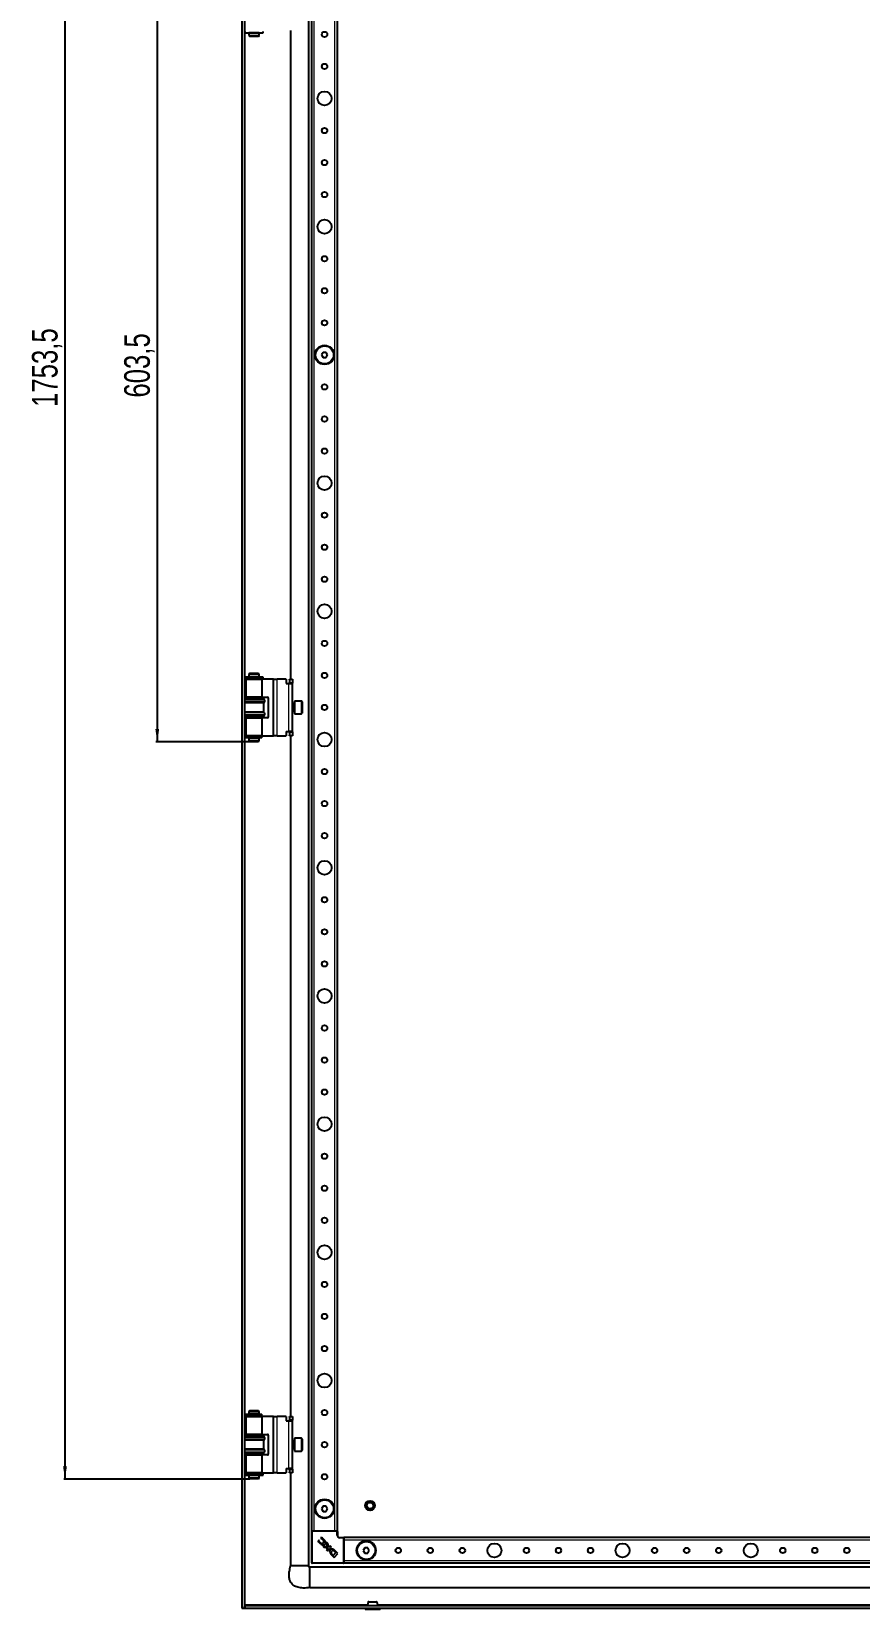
# Model space of a CAD drawing. Header units: millimetres. Extents: x -847 to 1903, y -1228 to 1043.
# Drawn here: x 614 to 1260, y -1091 to 139 of the extents above; entities that cross this region are included whole.
import ezdxf

# ---------------------------------------------------------------- set-up
doc = ezdxf.new("R2010")
doc.units = ezdxf.units.MM
doc.layers.add('FORMAT', color=7, linetype='Continuous')
doc.styles.add('SLDTEXTSTYLE0', font='TXT', dxfattribs={"width": 0.75})
doc.dimstyles.new('SLDDIMSTYLE0', dxfattribs={"dimtxt": 20, "dimasz": 10, "dimexe": 0, "dimexo": 0.0625, "dimgap": 5, "dimtad": 2, "dimdec": 1, "dimrnd": 1e-09, "dimzin": 12, "dimdsep": 46, "dimtxsty": 'SLDTEXTSTYLE0', "dimsah": 1, "dimcen": 0.09, "dimadec": 0, "dimazin": 3, "dimtfac": 1, "dimtofl": 0, "dimtmove": 0, "dimatfit": 3, "dimfxl": 0, "dimfrac": 2, "dimtolj": 1, "dimtzin": 12, "dimarcsym": 0})

# ---------------------------------------------------------------- blocks, each defined once
blk = doc.blocks.new('_D_7')
at = {"layer": 'FORMAT'}
for p, q in [((783.8, 763.8), (638.7, 763.8)), ((639.7, 763.8), (639.7, -989.7)), ((783.8, -989.7), (638.7, -989.7))]:
    blk.add_line(p, q, dxfattribs=at)
for points in [[(639.7, 763.8), (638.2, 753.8), (641.2, 753.8)], [(639.7, -989.7), (641.2, -979.7), (638.2, -979.7)]]:
    blk.add_solid(points, dxfattribs=at)
at = {"layer": 'FORMAT', "insert": (613.9, -153.5), "char_height": 20, "attachment_point": 1, "rotation": 90, "style": 'SLDTEXTSTYLE0'}
blk.add_mtext('1753,5', dxfattribs=at)
blk = doc.blocks.new('_D_9')
at = {"layer": 'FORMAT'}
for p, q in [((783.8, 188.8), (710.7, 188.8)), ((711.7, 188.8), (711.7, -414.7)), ((783.8, -414.7), (710.7, -414.7))]:
    blk.add_line(p, q, dxfattribs=at)
for points in [[(711.7, 188.8), (710.2, 178.8), (713.2, 178.8)], [(711.7, -414.7), (713.2, -404.7), (710.2, -404.7)]]:
    blk.add_solid(points, dxfattribs=at)
at = {"layer": 'FORMAT', "insert": (685.9, -146.2), "char_height": 20, "attachment_point": 1, "rotation": 90, "style": 'SLDTEXTSTYLE0'}
blk.add_mtext('603,5', dxfattribs=at)

msp = doc.modelspace()

# ---------------------------------------------------------------- linework, layer by layer
at = {"color": 7, "linetype": 'Continuous', "lineweight": 25}
for p, q in [((777.71, 864.6), (777.71, -1090.4)), ((779.71, 864.6), (779.71, -1090.4)), ((829.71, 831.6), (829.71, -1057.4)), ((832.21, -1030.4), (832.21, 804.6)), ((852.21, -1030.4), (852.21, 804.6)), ((780.06, 139.3), (780.06, 138.4)), ((780.06, 138.4), (794.36, 138.4)), ((783.21, 138.35), (783.21, 136.35)), ((787.96, 138.35), (783.21, 138.35)), ((783.21, 136.35), (783.79, 135.35)), ((783.21, 136.35), (787.96, 136.35)), ((783.71, 138.4), (783.71, 138.35)), ((791.21, 138.35), (787.96, 138.35)), ((787.96, 136.35), (791.21, 136.35)), ((790.63, 135.35), (791.21, 136.35)), ((790.71, 138.35), (790.71, 138.4)), ((791.21, 136.35), (791.21, 138.35)), ((794.36, 138.4), (794.36, 139.3)), ((815.71, 140.1), (815.71, -365.9)), ((787.86, 135.35), (783.79, 135.35)), ((790.63, 135.35), (787.86, 135.35)), ((841.05, -110.9), (839.9, -112.9)), ((839.9, -112.9), (841.05, -114.9)), ((843.36, -110.9), (841.05, -110.9)), ((841.05, -114.9), (843.36, -114.9)), ((844.52, -112.9), (843.36, -110.9)), ((843.36, -114.9), (844.52, -112.9)), ((780.06, -364.2), (780.06, -365.1)), ((794.36, -364.2), (780.06, -364.2)), ((794.36, -365.1), (780.06, -365.1)), ((780.76, -365.9), (780.76, -379.9)), ((780.76, -365.9), (793.66, -365.9)), ((783.79, -361.15), (783.21, -362.15)), ((783.21, -362.15), (783.21, -364.15)), ((791.21, -362.15), (783.21, -362.15)), ((783.21, -364.15), (791.21, -364.15)), ((783.21, -365.15), (783.21, -365.9)), ((783.21, -365.15), (791.21, -365.15)), ((783.71, -364.15), (783.71, -364.2)), ((783.71, -365.1), (783.71, -365.15)), ((783.79, -361.15), (790.63, -361.15)), ((791.21, -362.15), (790.63, -361.15)), ((790.71, -364.2), (790.71, -364.15)), ((790.71, -365.15), (790.71, -365.1)), ((791.21, -364.15), (791.21, -362.15)), ((791.21, -365.9), (791.21, -365.15)), ((793.66, -379.9), (793.66, -365.9)), ((801.76, -365.9), (793.66, -365.9)), ((794.36, -365.1), (794.36, -364.2)), ((802.26, -365.9), (801.76, -365.9)), ((802.26, -365.9), (805.26, -365.9)), ((802.26, -409.9), (802.26, -365.9)), ((812.26, -365.9), (805.26, -365.9)), ((812.26, -365.9), (812.26, -369.2)), ((812.26, -369.2), (814.26, -369.2)), ((814.26, -369.2), (817.26, -369.2)), ((814.76, -365.9), (817.26, -365.9)), ((814.76, -366.4), (814.76, -365.9)), ((814.76, -366.4), (814.76, -368.4)), ((814.76, -368.9), (814.76, -368.4)), ((817.26, -368.9), (814.76, -368.9)), ((814.76, -368.9), (814.76, -369.2)), ((817.26, -365.9), (817.26, -366.4)), ((817.26, -366.4), (817.26, -368.4)), ((817.26, -368.4), (817.26, -368.9)), ((817.26, -369.2), (817.26, -368.9)), ((817.26, -406.6), (817.26, -369.2)), ((779.71, -380.9), (794.71, -380.9)), ((794.71, -381.5), (779.71, -381.5)), ((793.66, -379.9), (780.76, -379.9)), ((783.21, -379.9), (783.21, -380.9)), ((791.21, -380.9), (791.21, -379.9)), ((793.66, -379.9), (797.76, -379.9)), ((794.71, -381.5), (794.71, -380.9)), ((795.41, -382.19), (794.71, -381.5)), ((798.26, -380.4), (798.26, -395.4)), ((794.71, -384.3), (779.71, -384.3)), ((794.71, -391.5), (779.71, -391.5)), ((794.71, -384.3), (795.41, -383.62)), ((794.71, -391.5), (794.71, -384.3)), ((795.41, -392.19), (794.71, -391.5)), ((794.71, -394.3), (795.41, -393.62)), ((818.51, -384.9), (817.26, -384.9)), ((817.26, -390.9), (818.51, -390.9)), ((824.16, -382.9), (818.76, -382.9)), ((818.76, -382.9), (818.76, -392.22)), ((818.76, -392.22), (818.76, -392.9)), ((818.76, -392.9), (824.16, -392.9)), ((824.76, -383.5), (824.76, -391.7)), ((824.76, -391.7), (824.76, -392.3)), ((794.71, -394.3), (779.71, -394.3)), ((779.71, -394.9), (794.71, -394.9)), ((780.76, -395.9), (780.76, -409.9)), ((780.76, -395.9), (793.66, -395.9)), ((783.21, -394.9), (783.21, -395.9)), ((791.21, -395.9), (791.21, -394.9)), ((793.66, -409.9), (793.66, -395.9)), ((797.76, -395.9), (793.66, -395.9)), ((794.71, -394.9), (794.71, -394.3)), ((780.06, -410.7), (780.06, -411.6)), ((792.95, -410.7), (780.06, -410.7)), ((792.95, -411.6), (780.06, -411.6)), ((793.66, -409.9), (780.76, -409.9)), ((783.21, -409.9), (783.21, -410.65)), ((783.21, -410.65), (791.21, -410.65)), ((783.21, -411.65), (783.21, -413.65)), ((783.21, -411.65), (791.21, -411.65)), ((783.21, -413.65), (783.79, -414.65)), ((783.21, -413.65), (787.96, -413.65)), ((783.71, -410.65), (783.71, -410.7)), ((783.71, -411.6), (783.71, -411.65)), ((787.86, -414.65), (783.79, -414.65)), ((790.63, -414.65), (787.86, -414.65)), ((787.96, -413.65), (791.21, -413.65)), ((790.63, -414.65), (791.21, -413.65)), ((790.71, -410.7), (790.71, -410.65)), ((790.71, -411.65), (790.71, -411.6)), ((791.21, -410.65), (791.21, -409.9)), ((791.21, -413.65), (791.21, -411.65)), ((793.04, -410.7), (792.95, -410.7)), ((793.04, -411.6), (792.95, -411.6)), ((793.04, -411.6), (793.04, -410.7)), ((793.24, -410.7), (793.04, -410.7)), ((793.24, -411.6), (793.04, -411.6)), ((793.24, -411.6), (793.24, -410.7)), ((793.66, -409.9), (801.76, -409.9)), ((801.76, -409.9), (802.26, -409.9)), ((805.26, -409.9), (802.26, -409.9)), ((805.26, -409.9), (812.26, -409.9)), ((812.26, -406.6), (814.26, -406.6)), ((812.26, -406.6), (812.26, -409.9)), ((817.26, -406.6), (814.26, -406.6)), ((814.76, -406.6), (814.76, -406.9)), ((814.76, -406.9), (817.26, -406.9)), ((814.76, -407.4), (814.76, -406.9)), ((814.76, -407.4), (814.76, -409.4)), ((814.76, -409.9), (814.76, -409.4)), ((817.26, -409.9), (814.76, -409.9)), ((815.71, -409.9), (815.71, -940.9)), ((817.26, -406.9), (817.26, -406.6)), ((817.26, -406.9), (817.26, -407.4)), ((817.26, -407.4), (817.26, -409.4)), ((817.26, -409.4), (817.26, -409.9)), ((780.06, -939.2), (780.06, -940.1)), ((780.06, -939.2), (792.95, -939.2)), ((780.06, -940.1), (792.95, -940.1)), ((780.76, -940.9), (780.76, -954.9)), ((780.76, -940.9), (793.66, -940.9)), ((783.79, -936.15), (783.21, -937.15)), ((783.21, -937.15), (783.21, -939.15)), ((791.21, -937.15), (783.21, -937.15)), ((787.96, -939.15), (783.21, -939.15)), ((783.21, -940.15), (783.21, -940.9)), ((787.96, -940.15), (783.21, -940.15)), ((783.71, -939.15), (783.71, -939.2)), ((783.71, -940.1), (783.71, -940.15)), ((783.79, -936.15), (790.63, -936.15)), ((791.21, -939.15), (787.96, -939.15)), ((791.21, -940.15), (787.96, -940.15)), ((791.21, -937.15), (790.63, -936.15)), ((790.71, -939.2), (790.71, -939.15)), ((790.71, -940.15), (790.71, -940.1)), ((791.21, -939.15), (791.21, -937.15)), ((791.21, -940.9), (791.21, -940.15)), ((792.95, -939.2), (793.04, -939.2)), ((792.95, -940.1), (793.04, -940.1)), ((793.04, -940.1), (793.04, -939.2)), ((793.04, -939.2), (793.24, -939.2)), ((793.04, -940.1), (793.24, -940.1)), ((793.24, -940.1), (793.24, -939.2)), ((793.66, -954.9), (793.66, -940.9)), ((801.76, -940.9), (793.66, -940.9)), ((802.26, -940.9), (801.76, -940.9)), ((802.26, -984.9), (802.26, -940.9)), ((802.26, -940.9), (805.26, -940.9)), ((812.26, -940.9), (805.26, -940.9)), ((812.26, -940.9), (812.26, -944.2)), ((812.26, -944.2), (814.26, -944.2)), ((814.26, -944.2), (817.26, -944.2)), ((814.76, -940.9), (817.26, -940.9)), ((814.76, -941.4), (814.76, -940.9)), ((814.76, -941.4), (814.76, -943.4)), ((814.76, -943.9), (814.76, -943.4)), ((817.26, -943.9), (814.76, -943.9)), ((814.76, -943.9), (814.76, -944.2)), ((817.26, -940.9), (817.26, -941.4)), ((817.26, -941.4), (817.26, -943.4)), ((817.26, -943.4), (817.26, -943.9)), ((817.26, -944.2), (817.26, -943.9)), ((817.26, -981.6), (817.26, -944.2)), ((779.71, -955.9), (794.71, -955.9)), ((794.71, -956.5), (779.71, -956.5)), ((794.71, -959.3), (779.71, -959.3)), ((793.66, -954.9), (780.76, -954.9)), ((783.21, -954.9), (783.21, -955.9)), ((791.21, -955.9), (791.21, -954.9)), ((793.66, -954.9), (797.76, -954.9)), ((794.71, -956.5), (794.71, -955.9)), ((795.41, -957.19), (794.71, -956.5)), ((794.71, -959.3), (795.41, -958.62)), ((794.71, -966.5), (794.71, -959.3)), ((798.26, -955.4), (798.26, -970.4)), ((818.51, -959.9), (817.26, -959.9)), ((824.16, -957.9), (818.76, -957.9)), ((818.76, -957.9), (818.76, -967.9)), ((824.76, -958.5), (824.76, -967.3)), ((794.71, -966.5), (779.71, -966.5)), ((794.71, -969.3), (779.71, -969.3)), ((779.71, -969.9), (794.71, -969.9)), ((780.76, -970.9), (780.76, -984.9)), ((780.76, -970.9), (793.66, -970.9)), ((783.21, -969.9), (783.21, -970.9)), ((791.21, -970.9), (791.21, -969.9)), ((793.66, -984.9), (793.66, -970.9)), ((797.76, -970.9), (793.66, -970.9)), ((795.41, -967.19), (794.71, -966.5)), ((794.71, -969.3), (795.41, -968.62)), ((794.71, -969.9), (794.71, -969.3)), ((817.26, -965.9), (818.51, -965.9)), ((818.76, -967.9), (824.16, -967.9)), ((812.26, -981.6), (814.26, -981.6)), ((812.26, -981.6), (812.26, -984.9)), ((817.26, -981.6), (814.26, -981.6)), ((814.76, -981.6), (814.76, -981.9)), ((814.76, -981.9), (817.26, -981.9)), ((814.76, -982.4), (814.76, -981.9)), ((814.76, -982.4), (814.76, -984.4)), ((814.76, -984.9), (814.76, -984.4)), ((817.26, -981.9), (817.26, -981.6)), ((817.26, -981.9), (817.26, -982.4)), ((817.26, -982.4), (817.26, -984.4)), ((817.26, -984.4), (817.26, -984.9)), ((780.06, -985.7), (780.06, -986.6)), ((780.06, -985.7), (794.36, -985.7)), ((780.06, -986.6), (794.36, -986.6)), ((793.66, -984.9), (780.76, -984.9)), ((783.21, -984.9), (783.21, -985.65)), ((787.96, -985.65), (783.21, -985.65)), ((783.21, -986.65), (783.21, -988.65)), ((787.96, -986.65), (783.21, -986.65)), ((783.21, -988.65), (783.79, -989.65)), ((783.21, -988.65), (787.96, -988.65)), ((783.71, -985.65), (783.71, -985.7)), ((783.71, -986.6), (783.71, -986.65)), ((787.86, -989.65), (783.79, -989.65)), ((790.63, -989.65), (787.86, -989.65)), ((791.21, -985.65), (787.96, -985.65)), ((791.21, -986.65), (787.96, -986.65)), ((787.96, -988.65), (791.21, -988.65)), ((790.63, -989.65), (791.21, -988.65)), ((790.71, -985.7), (790.71, -985.65)), ((790.71, -986.65), (790.71, -986.6)), ((791.21, -985.65), (791.21, -984.9)), ((791.21, -988.65), (791.21, -986.65)), ((793.66, -984.9), (801.76, -984.9)), ((794.36, -986.6), (794.36, -985.7)), ((801.76, -984.9), (802.26, -984.9)), ((805.26, -984.9), (802.26, -984.9)), ((805.26, -984.9), (812.26, -984.9)), ((817.26, -984.9), (814.76, -984.9)), ((815.71, -984.9), (815.71, -1057.4)), ((841.05, -1010.9), (839.9, -1012.9)), ((839.9, -1012.9), (841.05, -1014.9)), ((843.36, -1010.9), (841.05, -1010.9)), ((841.05, -1014.9), (843.36, -1014.9)), ((844.52, -1012.9), (843.36, -1010.9)), ((843.36, -1014.9), (844.52, -1012.9)), ((832.51, -1030.4), (832.21, -1030.4)), ((832.21, -1055.1), (832.21, -1030.7)), ((832.51, -1030.4), (833.15, -1030.4)), ((834.21, -1030.4), (833.15, -1030.4)), ((850.21, -1030.4), (834.21, -1030.4)), ((851.26, -1030.4), (850.21, -1030.4)), ((851.26, -1030.4), (851.91, -1030.4)), ((852.21, -1030.4), (851.91, -1030.4)), ((852.21, -1030.7), (852.21, -1033.4)), ((837.75, -1037.47), (837.07, -1037.8)), ((837.89, -1037.6), (837.75, -1037.47)), ((839.83, -1035.41), (839.32, -1035.65)), ((839.32, -1035.65), (839.43, -1035.76)), ((840.88, -1042.03), (841.67, -1042.83)), ((843.97, -1042.5), (840.88, -1042.03)), ((841.67, -1042.83), (844.94, -1043.32)), ((844.94, -1043.32), (843.55, -1044.71)), ((843.55, -1044.71), (844.6, -1045.75)), ((843.8, -1039.03), (843.97, -1042.5)), ((845.08, -1040.32), (843.8, -1039.03)), ((844.6, -1045.75), (847.56, -1042.79)), ((845.26, -1042.98), (845.08, -1040.32)), ((846.5, -1041.73), (845.26, -1042.98)), ((847.56, -1042.79), (846.5, -1041.73)), ((850.67, -1045.91), (850.65, -1045.89)), ((852.56, -1047.8), (850.67, -1045.91)), ((854.21, -1035.4), (856.91, -1035.4)), ((1637.21, -1035.4), (857.21, -1035.4)), ((857.21, -1035.4), (857.21, -1035.7)), ((857.21, -1035.7), (857.21, -1036.35)), ((857.21, -1036.35), (857.21, -1037.4)), ((857.21, -1037.4), (857.21, -1053.4)), ((873.55, -1043.4), (872.4, -1045.4)), ((872.4, -1045.4), (873.55, -1047.4)), ((875.86, -1043.4), (873.55, -1043.4)), ((877.02, -1045.4), (875.86, -1043.4)), ((875.86, -1047.4), (877.02, -1045.4)), ((856.91, -1055.4), (832.51, -1055.4)), ((847.61, -1048.76), (849.6, -1050.76)), ((848.16, -1048.51), (848.9, -1049.23)), ((848.9, -1049.23), (851.08, -1047.05)), ((849.6, -1050.76), (852.56, -1047.8)), ((851.08, -1047.05), (850.4, -1046.39)), ((857.21, -1053.4), (857.21, -1054.46)), ((857.21, -1054.46), (857.21, -1055.1)), ((857.21, -1055.1), (857.21, -1055.4)), ((1637.21, -1055.4), (857.21, -1055.4)), ((873.55, -1047.4), (875.86, -1047.4)), ((1637.21, -1058.4), (830.71, -1058.4)), ((830.71, -1074.4), (1718.71, -1074.4)), ((777.71, -1090.4), (779.71, -1090.4)), ((780.01, -1088.4), (1769.41, -1088.4)), ((780.01, -1088.4), (780.01, -1090.4)), ((780.01, -1090.4), (1769.41, -1090.4)), ((780.11, -1088.4), (780.31, -1087.8)), ((873.96, -1090.4), (873.96, -1091.15)), ((876.7, -1091.4), (874.21, -1091.4)), ((885.21, -1091.4), (876.7, -1091.4)), ((885.46, -1091.15), (885.46, -1090.4))]:
    msp.add_line(p, q, dxfattribs=at)
at = {"color": 8, "linetype": 'Continuous', "lineweight": 18}
for p, q in [((834.21, -1030.4), (834.21, 804.6)), ((850.21, -1030.4), (850.21, 804.6)), ((780.31, -364.2), (780.31, 138.4)), ((780.31, -380.9), (780.31, -365.1)), ((801.76, -365.9), (801.76, -409.9)), ((805.26, -409.9), (805.26, -365.9)), ((814.26, -406.6), (814.26, -369.2)), ((817.26, -366.4), (814.76, -366.4)), ((814.76, -368.4), (817.26, -368.4)), ((795.41, -382.19), (779.71, -382.19)), ((795.41, -383.62), (779.71, -383.62)), ((795.41, -392.19), (779.71, -392.19)), ((795.41, -393.62), (779.71, -393.62)), ((818.51, -390.9), (818.51, -384.9)), ((824.16, -392.22), (824.16, -382.9)), ((824.16, -392.9), (824.16, -392.22)), ((780.31, -410.7), (780.31, -394.9)), ((780.31, -939.2), (780.31, -411.6)), ((792.95, -411.6), (792.95, -410.7)), ((817.26, -407.4), (814.76, -407.4)), ((814.76, -409.4), (817.26, -409.4)), ((780.31, -955.9), (780.31, -940.1)), ((792.95, -939.2), (792.95, -940.1)), ((801.76, -940.9), (801.76, -984.9)), ((805.26, -984.9), (805.26, -940.9)), ((814.26, -981.6), (814.26, -944.2)), ((817.26, -941.4), (814.76, -941.4)), ((814.76, -943.4), (817.26, -943.4)), ((795.41, -957.19), (779.71, -957.19)), ((795.41, -958.62), (779.71, -958.62)), ((818.51, -960.31), (818.51, -959.9)), ((824.16, -967.9), (824.16, -957.9)), ((795.41, -967.19), (779.71, -967.19)), ((795.41, -968.62), (779.71, -968.62)), ((780.31, -985.7), (780.31, -969.9)), ((818.51, -965.9), (818.51, -960.31)), ((817.26, -982.4), (814.76, -982.4)), ((814.76, -984.4), (817.26, -984.4)), ((780.31, -1087.8), (780.31, -986.6)), ((832.21, -1030.7), (832.51, -1030.7)), ((832.51, -1030.4), (832.51, -1030.7)), ((832.51, -1030.7), (832.51, -1055.1)), ((851.91, -1030.7), (832.51, -1030.7)), ((851.91, -1030.4), (851.91, -1030.7)), ((851.91, -1033.4), (851.91, -1030.7)), ((851.91, -1030.7), (852.21, -1030.7)), ((852.21, -1033.4), (851.91, -1033.4)), ((854.21, -1035.4), (854.21, -1035.7)), ((856.91, -1035.7), (854.21, -1035.7)), ((856.91, -1035.4), (856.91, -1035.7)), ((856.91, -1055.1), (856.91, -1035.7)), ((856.91, -1035.7), (857.21, -1035.7)), ((1637.21, -1037.4), (857.21, -1037.4)), ((832.51, -1055.1), (832.21, -1055.1)), ((832.51, -1055.1), (856.91, -1055.1)), ((832.51, -1055.1), (832.51, -1055.4)), ((856.91, -1055.1), (856.91, -1055.4)), ((856.91, -1055.1), (857.21, -1055.1)), ((1637.21, -1053.4), (857.21, -1053.4)), ((875.74, -1087.8), (780.31, -1087.8)), ((873.96, -1091.15), (876.56, -1091.15)), ((876.56, -1091.15), (885.46, -1091.15)), ((1665.74, -1087.8), (883.68, -1087.8))]:
    msp.add_line(p, q, dxfattribs=at)
at = {"color": 7, "linetype": 'Continuous', "lineweight": 25}
for centre, radius in [((842.21, 137.1), 2.1), ((842.21, 112.1), 2.1), ((842.21, 87.1), 5.5), ((842.21, 62.1), 2.1), ((842.21, 37.1), 2.1), ((842.21, 12.1), 2.1), ((842.21, -12.9), 5.5), ((842.21, -37.9), 2.1), ((842.21, -62.9), 2.1), ((842.21, -87.9), 2.1), ((842.21, -112.9), 7.5), ((842.21, -112.9), 7), ((842.21, -137.9), 2.1), ((842.21, -162.9), 2.1), ((842.21, -187.9), 2.1), ((842.21, -212.9), 5.5), ((842.21, -237.9), 2.1), ((842.21, -262.9), 2.1), ((842.21, -287.9), 2.1), ((842.21, -312.9), 5.5), ((842.21, -337.9), 2.1), ((842.21, -362.9), 2.1), ((842.21, -387.9), 2.1), ((842.21, -412.9), 5.5), ((842.21, -437.9), 2.1), ((842.21, -462.9), 2.1), ((842.21, -487.9), 2.1), ((842.21, -512.9), 5.5), ((842.21, -537.9), 2.1), ((842.21, -562.9), 2.1), ((842.21, -587.9), 2.1), ((842.21, -612.9), 5.5), ((842.21, -637.9), 2.1), ((842.21, -662.9), 2.1), ((842.21, -687.9), 2.1), ((842.21, -712.9), 5.5), ((842.21, -737.9), 2.1), ((842.21, -762.9), 2.1), ((842.21, -787.9), 2.1), ((842.21, -812.9), 5.5), ((842.21, -837.9), 2.1), ((842.21, -862.9), 2.1), ((842.21, -887.9), 2.1), ((842.21, -912.9), 5.5), ((842.21, -937.9), 2.1), ((842.21, -962.9), 2.1), ((842.21, -987.9), 2.1), ((842.21, -1012.9), 7.5), ((842.21, -1012.9), 7), ((877.71, -1010.4), 3.75), ((877.71, -1010.4), 3), ((877.71, -1010.4), 2.5), ((874.71, -1045.4), 7.5), ((874.71, -1045.4), 7), ((899.71, -1045.4), 2.1), ((924.71, -1045.4), 2.1), ((949.71, -1045.4), 2.1), ((974.71, -1045.4), 5.5), ((999.71, -1045.4), 2.1), ((1024.71, -1045.4), 2.1), ((1049.71, -1045.4), 2.1), ((1074.71, -1045.4), 5.5), ((1099.71, -1045.4), 2.1), ((1124.71, -1045.4), 2.1), ((1149.71, -1045.4), 2.1), ((1174.71, -1045.4), 5.5), ((1199.71, -1045.4), 2.1), ((1224.71, -1045.4), 2.1), ((1249.71, -1045.4), 2.1)]:
    msp.add_circle(centre, radius, dxfattribs=at)
for centre, radius, start, end in [((797.76, -380.4), 0.5, 0, 90), ((794.71, -382.9), 1, 314.427, 45.573), ((794.71, -392.9), 1, 314.427, 45.573), ((818.51, -384.65), 0.25, 270, 360), ((818.51, -391.15), 0.25, 0, 90), ((824.16, -383.5), 0.6, 0, 90), ((824.16, -392.3), 0.6, 270, 360), ((797.76, -395.4), 0.5, 270, 0), ((794.71, -957.9), 1, 314.427, 45.573), ((797.76, -955.4), 0.5, 0, 90), ((818.51, -959.65), 0.25, 270, 360), ((824.16, -958.5), 0.6, 0, 90), ((794.71, -967.9), 1, 314.427, 45.573), ((797.76, -970.4), 0.5, 270, 0), ((818.51, -966.15), 0.25, 0, 90), ((824.16, -967.3), 0.6, 270, 360), ((832.51, -1030.7), 0.3, 90, 180), ((851.91, -1030.7), 0.3, 0, 90), ((854.21, -1033.4), 2, 180, 270), ((840.2, -1037.89), 1.97, 218.45405, 305.887), ((839.8, -1038.33), 1.94, 323.30966, 52.34638), ((856.91, -1035.7), 0.3, 0, 90), ((832.51, -1055.1), 0.3, 180, 270), ((850.82, -1045.1), 4.87, 200.34448, 228.77765), ((852.63, -1044.33), 6.12, 216.98881, 223.07444), ((856.91, -1055.1), 0.3, 270, 0), ((874.21, -1091.15), 0.25, 180, 270), ((876.6, -1085.9), 0.5, 89.96367, 164.83397), ((882.82, -1085.9), 0.5, 15.24646, 90.04596), ((885.21, -1091.15), 0.25, 270, 0)]:
    msp.add_arc(centre, radius, start, end, dxfattribs=at)
at = {"color": 8, "linetype": 'Continuous', "lineweight": 18}
msp.add_arc((854.21, -1033.4), 2.3, 180, 270, dxfattribs=at)
at = {"color": 7, "linetype": 'Continuous', "lineweight": 25}
for points, knots in [([(837.07, -1037.8), (837.25, -1038.14), (837.59, -1038.77), (838.08, -1039.29), (838.3, -1039.53)], [0, 0, 0, 0, 0.5367999, 1, 1, 1, 1]), ([(838.66, -1039.12), (838.44, -1038.86), (838.07, -1038.41), (837.94, -1037.84), (837.89, -1037.6)], [0, 0, 0, 0, 0.5796082, 1, 1, 1, 1]), ([(838.3, -1039.53), (838.67, -1039.86), (839.37, -1040.48), (840.54, -1041.03), (841.48, -1041.17), (842.12, -1041.01), (842.35, -1040.83), (842.47, -1040.74)], [0, 0, 0, 0, 0.3156741, 0.5895198, 0.8131992, 0.9090264, 1, 1, 1, 1]), ([(839.43, -1035.76), (839.75, -1035.91), (840.32, -1036.17), (840.78, -1036.6), (840.99, -1036.79)], [0, 0, 0, 0, 0.5476433, 1, 1, 1, 1]), ([(841.35, -1036.51), (841.08, -1036.26), (840.62, -1035.84), (840.07, -1035.53), (839.83, -1035.41)], [0, 0, 0, 0, 0.5776526, 1, 1, 1, 1]), ([(842.47, -1040.74), (842.61, -1040.57), (842.89, -1040.24), (843.05, -1039.54), (842.92, -1038.67), (842.36, -1037.59), (841.72, -1036.91), (841.35, -1036.51)], [0, 0, 0, 0, 0.1305321, 0.2660311, 0.4239974, 0.666819, 1, 1, 1, 1]), ([(849.32, -1044.75), (849.12, -1044.64), (848.73, -1044.44), (848.1, -1044.32), (847.5, -1044.36), (846.97, -1044.56), (846.53, -1044.92), (846.24, -1045.43), (846.13, -1046.09), (846.21, -1046.55), (846.25, -1046.8)], [0, 0, 0, 0, 0.1380907, 0.2654555, 0.3840134, 0.4961027, 0.6057595, 0.7197905, 0.8476619, 1, 1, 1, 1]), ([(847.83, -1046.03), (847.73, -1046.12), (847.57, -1046.3), (847.39, -1046.58), (847.29, -1046.85), (847.29, -1047.17), (847.45, -1047.58), (847.63, -1047.86), (847.74, -1048.01)], [0, 0, 0, 0, 0.1768081, 0.3192306, 0.4393795, 0.5523951, 0.7492045, 1, 1, 1, 1]), ([(850.4, -1046.39), (850.2, -1046.2), (849.84, -1045.85), (849.3, -1045.53), (848.85, -1045.47), (848.51, -1045.53), (848.15, -1045.72), (847.94, -1045.92), (847.83, -1046.03)], [0, 0, 0, 0, 0.2746757, 0.5030419, 0.607381, 0.7165791, 0.8434117, 1, 1, 1, 1]), ([(850.17, -1045.43), (850.02, -1045.3), (849.75, -1045.05), (849.46, -1044.84), (849.32, -1044.75)], [0, 0, 0, 0, 0.5518299, 1, 1, 1, 1]), ([(850.65, -1045.89), (850.58, -1045.81), (850.42, -1045.66), (850.25, -1045.51), (850.17, -1045.43)], [0, 0, 0, 0, 0.486421, 1, 1, 1, 1]), ([(830.71, -1074.4), (828.98, -1074.57), (825.84, -1074.87), (821.51, -1074.36), (818.08, -1072.93), (815.87, -1070.62), (814.78, -1067.85), (814.46, -1064.8), (814.76, -1061.24), (815.37, -1058.75), (815.71, -1057.4)], [0, 0, 0, 0, 0.1767131, 0.3209108, 0.4403077, 0.5483696, 0.6373998, 0.7388783, 0.8585434, 1, 1, 1, 1]), ([(829.59, -1057.4), (829.56, -1057.4), (829.48, -1057.4), (829.03, -1057.4), (828.73, -1057.4)], [0, 0, 0, 0, 0.3508613, 1, 1, 1, 1]), ([(830.71, -1058.57), (830.61, -1058.55), (830.47, -1058.53), (830.31, -1058.46), (830.23, -1058.41), (830.17, -1058.34), (830.13, -1058.27), (830.1, -1058.2), (830.04, -1058.02), (829.87, -1057.94), (829.72, -1057.71), (829.69, -1057.51), (829.67, -1057.4)], [0, 0, 0, 0, 0.146823, 0.2020406, 0.2476428, 0.2869104, 0.3235687, 0.3607849, 0.4008302, 0.6285128, 0.7943203, 1, 1, 1, 1]), ([(829.71, -1057.4), (829.86, -1057.63), (830.12, -1058.03), (830.53, -1058.29), (830.71, -1058.4)], [0, 0, 0, 0, 0.5615605, 1, 1, 1, 1]), ([(830.71, -1074.4), (830.71, -1074.28), (830.71, -1074.04), (830.71, -1072.19), (830.71, -1069.55), (830.71, -1066.4), (830.71, -1063.25), (830.71, -1060.64), (830.71, -1059.01), (830.71, -1058.79), (830.71, -1058.73)], [0, 0, 0, 0, 0.1338561, 0.2677122, 0.4015683, 0.5354244, 0.6692805, 0.8031366, 0.9369927, 1, 1, 1, 1]), ([(779.71, -1090.4), (779.73, -1089.97), (779.77, -1089.41), (779.96, -1088.85), (780.01, -1088.72)], [0, 0, 0, 0, 0.7734591, 1, 1, 1, 1]), ([(780.31, -1087.8), (780.26, -1087.96), (780.21, -1088.12), (780.11, -1088.34), (780.06, -1088.4), (780.01, -1088.4)], [0, 0, 0, 0, 0.5, 0.5, 1, 1, 1, 1]), ([(876.12, -1085.75), (875.93, -1086.49), (875.71, -1087.36), (875.69, -1088.27), (875.69, -1088.4)], [0, 0, 0, 0, 0.8581504, 1, 1, 1, 1]), ([(876.63, -1085.4), (876.62, -1085.4), (876.58, -1085.4), (876.86, -1085.4), (877.38, -1085.4), (878.1, -1085.4), (878.95, -1085.4), (880.01, -1085.4), (881.04, -1085.4), (881.92, -1085.4), (882.53, -1085.4), (882.83, -1085.4), (882.79, -1085.4), (882.78, -1085.4)], [0, 0, 0, 0, 0.0338399, 0.141254, 0.2486978, 0.3157737, 0.4233143, 0.530846, 0.6382096, 0.7457063, 0.853372, 0.9609167, 1, 1, 1, 1]), ([(883.73, -1088.4), (883.73, -1088.27), (883.71, -1087.36), (883.49, -1086.49), (883.3, -1085.75)], [0, 0, 0, 0, 0.1418495, 1, 1, 1, 1])]:
    msp.add_open_spline(points, degree=3, knots=knots, dxfattribs=at)
for points in [[(816.69, -1057.4), (816.4, -1057.4), (815.84, -1057.4), (815.75, -1057.4), (815.71, -1057.4)], [(819.14, -1057.4), (818.65, -1057.4), (817.68, -1057.4), (817.02, -1057.4), (816.69, -1057.4)], [(822.71, -1057.4), (822.08, -1057.4), (820.83, -1057.4), (819.7, -1057.4), (819.14, -1057.4)], [(826.28, -1057.4), (825.72, -1057.4), (824.59, -1057.4), (823.34, -1057.4), (822.71, -1057.4)], [(828.73, -1057.4), (828.4, -1057.4), (827.74, -1057.4), (826.76, -1057.4), (826.28, -1057.4)]]:
    msp.add_open_spline(points, degree=3, dxfattribs=at)
at = {"color": 8, "linetype": 'Continuous', "lineweight": 18}
msp.add_open_spline([(883.26, -1085.78), (883.27, -1085.78), (883.32, -1085.78), (882.97, -1085.78), (882.27, -1085.78), (881.25, -1085.78), (880.06, -1085.78), (878.83, -1085.78), (877.85, -1085.78), (877.02, -1085.78), (876.42, -1085.78), (876.09, -1085.78), (876.14, -1085.78), (876.16, -1085.78)], degree=3, knots=[0, 0, 0, 0, 0.0388907, 0.1463802, 0.2539733, 0.3613829, 0.4686814, 0.5761648, 0.6836647, 0.7507067, 0.858068, 0.965424, 1, 1, 1, 1], dxfattribs=at)

# ---------------------------------------------------------------- dimensions: what is measured, and where the dimension line sits
at = {"layer": 'FORMAT'}
for base, p1, p2, picture, middle in [((639.7, -989.65), (783.79, 763.85), (783.79, -989.65), '_D_7', (639.7, -112.9)), ((711.7, -414.65), (783.79, 188.85), (783.79, -414.65), '_D_9', (711.7, -112.9))]:
    dim = msp.add_linear_dim(base=base, p1=p1, p2=p2, angle=90, dimstyle='SLDDIMSTYLE0', dxfattribs=at)
    dim.commit()
    dim.dimension.update_dxf_attribs({"geometry": picture, "text_midpoint": middle, "dimtype": 160})

doc.saveas('drawing.dxf')
